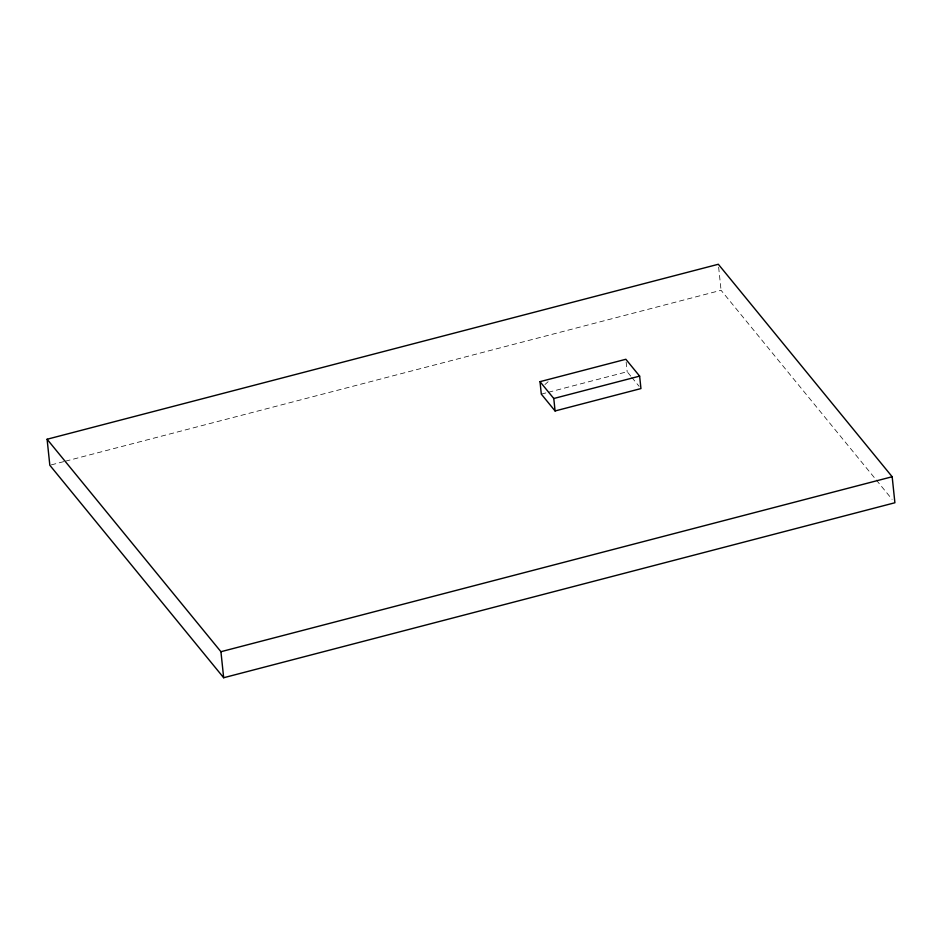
<?xml version="1.0" encoding="UTF-8"?>
<svg xmlns="http://www.w3.org/2000/svg" width="942" height="942" viewBox="0 0 942 942"><rect width="100%" height="100%" fill="white"/><g stroke="black" fill="none" stroke-linecap="round" stroke-linejoin="round"><path stroke-width="0.71" stroke-dasharray="4.71 3.53" d="M544.959 384.548L548.126 381.722M51.257 464.889L64.056 461.545M65.481 461.18L721.066 290.289L875.377 478.901M541.309 394.121L546.937 392.649M548.35 392.284L627.172 371.737L630.846 376.223M876.307 480.031L892.109 499.354M631.764 377.353L639.112 386.326M718.64 267.163L721.066 290.289M626.147 362.046L627.172 371.737"/><path stroke-width="1.41" d="M47.1 439.243L718.334 264.266L892.168 476.746L894.9 502.757L223.666 677.734L49.832 465.254L47.1 439.243L220.934 651.711L223.666 677.734M540.002 381.663L625.853 359.279L639.63 376.117L640.949 388.575L555.085 410.959L541.309 394.121L540.002 381.663L553.778 398.501L555.085 410.959M553.778 398.501L639.63 376.117M220.934 651.711L892.168 476.746"/></g></svg>
